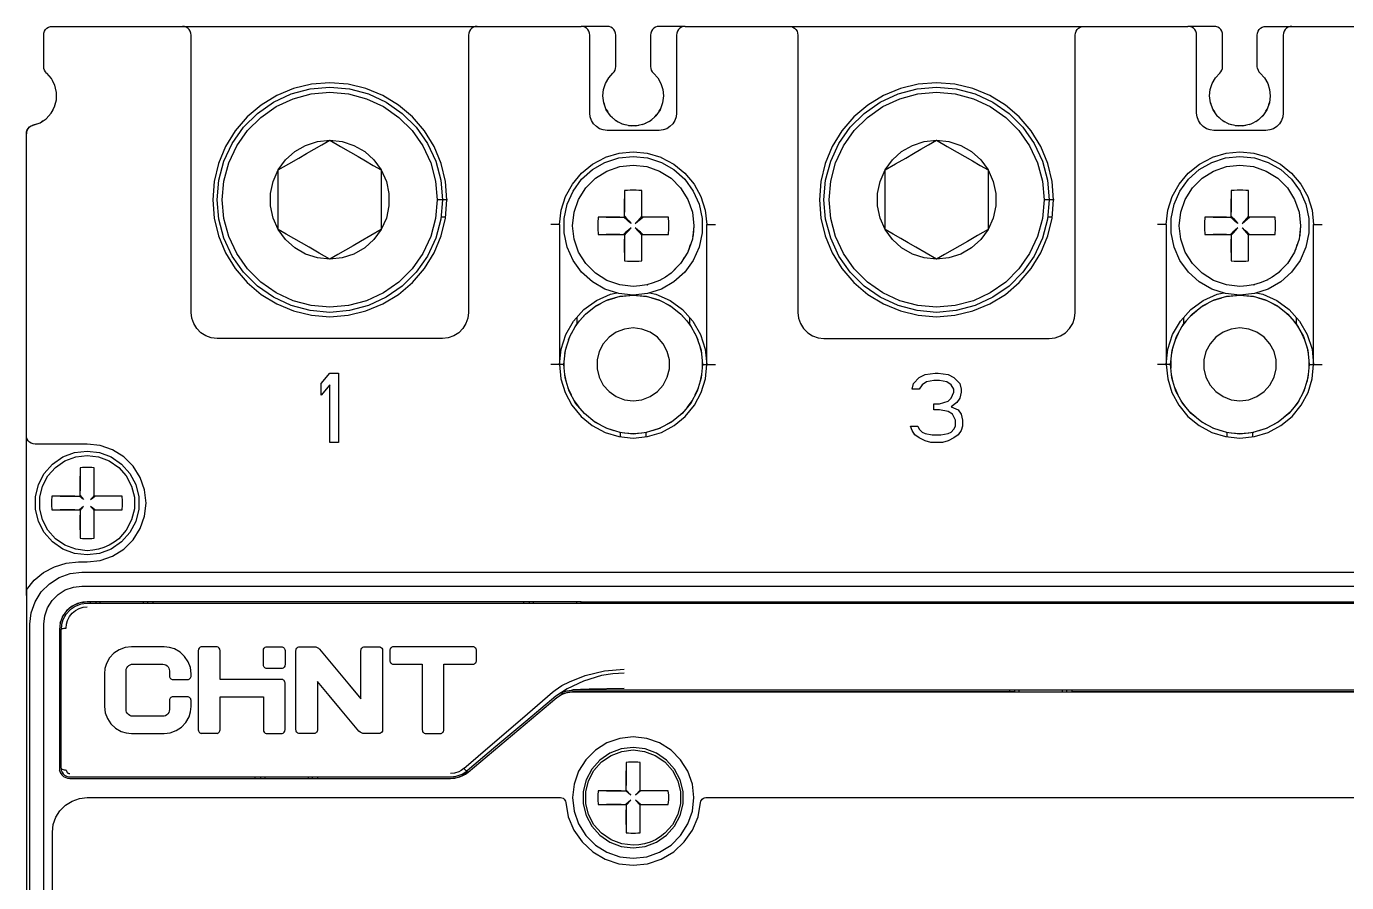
# Model space of a CAD drawing. Header units: millimetres. Extents: x 0 to 140, y 0 to 165.
# Drawn here: x 0 to 76.2, y 115.6 to 165 of the extents above; entities that cross this region are included whole.
import ezdxf

# ---------------------------------------------------------------- set-up
doc = ezdxf.new("R2010")
doc.units = ezdxf.units.MM

# ---------------------------------------------------------------- blocks, each defined once
blk = doc.blocks.new('CHINT_c12300cec1bf50f1a5ea04797eda94dc_FACE_0')
at = {"color": 141, "linetype": 'Continuous', "true_color": 0x40d9ff}
for p, q in [((1.447, 161.985), (1.172, 162.298)), ((33.833, 162.304), (33.833, 162.304)), ((33.904, 162.382), (33.904, 162.382)), ((33.956, 162.473), (33.956, 162.473)), ((33.989, 162.573), (33.989, 162.573)), ((36.011, 162.573), (36.011, 162.573)), ((36.044, 162.473), (36.044, 162.473)), ((36.096, 162.382), (36.096, 162.382)), ((36.167, 162.304), (36.167, 162.304)), ((68.833, 162.304), (68.833, 162.304)), ((68.904, 162.382), (68.904, 162.382)), ((71.011, 162.573), (71.011, 162.573)), ((71.044, 162.473), (71.044, 162.473)), ((71.096, 162.382), (71.096, 162.382)), ((71.167, 162.304), (71.167, 162.304)), ((1.641, 161.607), (1.512, 161.858)), ((1.739, 161.194), (1.681, 161.442)), ((33.402, 161.714), (33.402, 161.714)), ((33.587, 162.032), (33.587, 162.032)), ((36.413, 162.032), (36.413, 162.032)), ((68.402, 161.714), (68.402, 161.714)), ((68.587, 162.032), (68.587, 162.032)), ((71.413, 162.032), (71.413, 162.032)), ((1.734, 160.769), (1.737, 161.012)), ((33.289, 161.365), (33.289, 161.365)), ((68.289, 161.365), (68.289, 161.365)), ((1.425, 159.985), (1.536, 160.188)), ((1.628, 160.358), (1.687, 160.586)), ((33.3, 160.591), (33.346, 160.462)), ((33.443, 160.205), (33.533, 160.068)), ((36.491, 160.102), (36.567, 160.233)), ((36.662, 160.484), (36.702, 160.606)), ((68.3, 160.591), (68.346, 160.462)), ((68.443, 160.205), (68.533, 160.068)), ((71.491, 160.102), (71.567, 160.233)), ((71.662, 160.484), (71.702, 160.606)), ((0.785, 159.436), (0.974, 159.561)), ((1.138, 159.671), (1.293, 159.84)), ((33.673, 159.864), (33.8, 159.743)), ((33.976, 159.586), (34.132, 159.493)), ((34.336, 159.387), (34.512, 159.331)), ((34.732, 159.277), (34.919, 159.263)), ((35.142, 159.263), (35.329, 159.292)), ((35.545, 159.345), (35.721, 159.416)), ((35.917, 159.519), (36.072, 159.629)), ((36.245, 159.782), (36.351, 159.899)), ((68.673, 159.864), (68.8, 159.743)), ((68.976, 159.586), (69.132, 159.493)), ((69.336, 159.387), (69.512, 159.331)), ((69.732, 159.277), (69.919, 159.263)), ((70.142, 159.263), (70.329, 159.292)), ((70.545, 159.345), (70.721, 159.416)), ((70.917, 159.519), (71.072, 159.629)), ((71.245, 159.782), (71.351, 159.899)), ((32.662, 157.05), (32.662, 157.05)), ((37.338, 157.05), (37.338, 157.05)), ((67.662, 157.05), (67.662, 157.05)), ((72.338, 157.05), (72.338, 157.05)), ((32.021, 156.532), (32.021, 156.532)), ((37.979, 156.532), (37.979, 156.532)), ((67.021, 156.532), (67.021, 156.532)), ((72.979, 156.532), (72.979, 156.532)), ((31.492, 155.9), (31.492, 155.9)), ((38.508, 155.9), (38.508, 155.9)), ((66.492, 155.9), (66.492, 155.9)), ((73.508, 155.9), (73.508, 155.9)), ((24.288, 155), (23.7, 155)), ((31.095, 155.178), (31.095, 155.178)), ((34.5, 155.053), (34.5, 154.272)), ((38.905, 155.178), (38.905, 155.178)), ((59.288, 155), (58.7, 155)), ((66.095, 155.178), (66.095, 155.178)), ((69.5, 155.053), (69.5, 154.272)), ((73.905, 155.178), (73.905, 155.178)), ((24.171, 154), (23.913, 154)), ((34.228, 154), (33.447, 154)), ((39.156, 154.393), (39.156, 154.393)), ((59.171, 154), (58.913, 154)), ((69.228, 154), (68.447, 154)), ((74.156, 154.393), (74.156, 154.393)), ((30.75, 153.574), (30.75, 145.5)), ((30.75, 153.574), (30.75, 153.574)), ((38.5, 153.5), (38.457, 152.95)), ((65.75, 153.574), (65.75, 145.5)), ((65.75, 153.574), (65.75, 153.574)), ((73.5, 153.5), (73.457, 152.95)), ((33.447, 153), (34.228, 153)), ((34.5, 152.728), (34.5, 151.947)), ((38.457, 152.95), (38.426, 152.841)), ((38.457, 152.95), (38.438, 152.95)), ((68.447, 153), (69.228, 153)), ((69.5, 152.728), (69.5, 151.947)), ((73.457, 152.95), (73.426, 152.841)), ((73.457, 152.95), (73.438, 152.95)), ((33.444, 149.177), (33.953, 149.343)), ((36.047, 149.343), (36.556, 149.177)), ((68.444, 149.177), (68.953, 149.343)), ((71.047, 149.343), (71.556, 149.177)), ((32.135, 148.274), (32.483, 148.586)), ((32.745, 148.791), (33.165, 149.034)), ((36.835, 149.034), (37.255, 148.791)), ((37.517, 148.586), (37.865, 148.274)), ((67.135, 148.274), (67.483, 148.586)), ((67.745, 148.791), (68.165, 149.034)), ((71.835, 149.034), (72.255, 148.791)), ((72.517, 148.586), (72.865, 148.274)), ((31.651, 147.659), (31.912, 148.017)), ((31.75, 148.207), (31.75, 147.832)), ((38.088, 148.017), (38.349, 147.659)), ((38.25, 148.207), (38.25, 147.832)), ((66.651, 147.659), (66.912, 148.017)), ((66.75, 148.207), (66.75, 147.832)), ((73.088, 148.017), (73.349, 147.659)), ((73.25, 148.207), (73.25, 147.832)), ((31.277, 146.919), (31.448, 147.303)), ((38.552, 147.303), (38.723, 146.919)), ((66.277, 146.919), (66.448, 147.303)), ((73.552, 147.303), (73.723, 146.919)), ((31.064, 146.117), (31.152, 146.529)), ((38.848, 146.529), (38.936, 146.117)), ((66.064, 146.117), (66.152, 146.529)), ((73.848, 146.529), (73.936, 146.117)), ((31, 145.5), (30.25, 145.5)), ((31.022, 145.279), (31.022, 145.71)), ((38.978, 145.71), (38.978, 145.279)), ((39, 145.5), (39.75, 145.5)), ((66, 145.5), (65.25, 145.5)), ((66.022, 145.279), (66.022, 145.71)), ((73.978, 145.71), (73.978, 145.279)), ((74, 145.5), (74.75, 145.5)), ((31.151, 144.477), (31.058, 144.91)), ((38.942, 144.91), (38.849, 144.477)), ((66.151, 144.477), (66.058, 144.91)), ((73.942, 144.91), (73.849, 144.477)), ((31.44, 143.716), (31.258, 144.123)), ((38.742, 144.123), (38.56, 143.716)), ((66.44, 143.716), (66.258, 144.123)), ((73.742, 144.123), (73.56, 143.716)), ((31.878, 143.029), (31.613, 143.393)), ((38.387, 143.393), (38.122, 143.029)), ((66.878, 143.029), (66.613, 143.393)), ((73.387, 143.393), (73.122, 143.029)), ((32.449, 142.444), (32.109, 142.75)), ((37.891, 142.75), (37.551, 142.444)), ((67.449, 142.444), (67.109, 142.75)), ((72.891, 142.75), (72.551, 142.444)), ((33.132, 141.985), (32.724, 142.221)), ((33.908, 141.672), (33.434, 141.826)), ((36.567, 141.826), (36.092, 141.672)), ((37.276, 142.221), (36.868, 141.985)), ((68.132, 141.985), (67.724, 142.221)), ((68.908, 141.672), (68.434, 141.826)), ((71.567, 141.826), (71.092, 141.672)), ((72.276, 142.221), (71.868, 141.985)), ((34.25, 141.571), (34.25, 141.324)), ((35.75, 141.324), (35.75, 141.571)), ((69.25, 141.571), (69.25, 141.324)), ((70.75, 141.324), (70.75, 141.571)), ((3.1, 139.055), (3.1, 138.206)), ((2.794, 137.9), (1.945, 137.9)), ((1.945, 137.1), (2.794, 137.1)), ((3.1, 136.794), (3.1, 135.945)), ((3.212, 131.768), (3.457, 131.795)), ((3.7, 131.7), (3.7, 131.799)), ((4, 131.799), (4, 131.7)), ((4.25, 131.7), (4.25, 131.799)), ((6.75, 131.7), (6.75, 131.799)), ((7, 131.7), (7, 131.799)), ((7.3, 131.799), (7.3, 131.7)), ((28.7, 131.7), (28.7, 131.799)), ((29.25, 131.7), (29.25, 131.799)), ((31.75, 131.7), (31.75, 131.799)), ((32, 131.7), (32, 131.799)), ((32, 131.799), (136.5, 131.799)), ((32.3, 131.799), (32.3, 131.7)), ((2.077, 130.923), (2.155, 131.048)), ((2.286, 131.234), (2.397, 131.345)), ((2.561, 131.488), (2.698, 131.574)), ((2.888, 131.67), (3.071, 131.734)), ((1.946, 130.572), (1.987, 130.689)), ((57.25, 126.7), (57.25, 126.6)), ((59.75, 126.7), (59.75, 126.6)), ((60.3, 126.7), (60.3, 126.6)), ((11.006, 124.2), (10.078, 124.2)), ((1.931, 122.021), (1.916, 122.064)), ((1.991, 121.889), (1.962, 121.936)), ((25.483, 121.974), (25.174, 121.771)), ((34.599, 122.046), (34.6, 121.202)), ((2.061, 121.796), (2.036, 121.821)), ((13.2, 121.601), (13.2, 121.7)), ((13.5, 121.7), (13.5, 121.601)), ((13.75, 121.7), (13.75, 121.601)), ((16.25, 121.7), (16.25, 121.601)), ((16.5, 121.601), (16.5, 121.7)), ((16.8, 121.7), (16.8, 121.601)), ((24.753, 121.635), (24.491, 121.604)), ((25.172, 121.77), (24.889, 121.667)), ((34.298, 120.9), (33.454, 120.899)), ((33.454, 120.099), (34.298, 120.1)), ((34.6, 119.798), (34.601, 118.954))]:
    blk.add_line(p, q, dxfattribs=at)
for points in [[(0, 158.806), (0.013, 158.918), (0.05, 159.023), (0.109, 159.118), (0.188, 159.197), (0.283, 159.257), (0.389, 159.294), (0.788, 159.438), (1.141, 159.673), (1.427, 159.987), (1.629, 160.36), (1.735, 160.771), (1.739, 161.195), (1.641, 161.608), (1.446, 161.985), (1.167, 162.304), (1.096, 162.382), (1.044, 162.473), (1.011, 162.573), (1, 162.677), (1, 164.5), (1.013, 164.611), (1.05, 164.717), (1.109, 164.812), (1.188, 164.891), (1.283, 164.95), (1.389, 164.987), (1.5, 165), (9, 165)], [(9, 165), (26, 165), (32, 165)], [(26, 165), (25.889, 164.987), (25.783, 164.95), (25.688, 164.891), (25.609, 164.812), (25.55, 164.717), (25.513, 164.611), (25.5, 164.5), (25.5, 148.5), (25.462, 148.166), (25.351, 147.849), (25.173, 147.565), (24.935, 147.327), (24.651, 147.149), (24.334, 147.038), (24, 147), (11, 147), (10.666, 147.038), (10.349, 147.149), (10.065, 147.327), (9.827, 147.565), (9.649, 147.849), (9.538, 148.166), (9.5, 148.5), (9.5, 164.5), (9.487, 164.611), (9.45, 164.717), (9.391, 164.812), (9.312, 164.891), (9.217, 164.95), (9.111, 164.987), (9, 165)], [(38, 165), (37.889, 164.987), (37.783, 164.95), (37.688, 164.891), (37.609, 164.812), (37.55, 164.717), (37.513, 164.611), (37.5, 164.5), (37.5, 160), (37.475, 159.777), (37.401, 159.566), (37.282, 159.377), (37.123, 159.218), (36.934, 159.099), (36.723, 159.025), (36.5, 159), (33.5, 159), (33.277, 159.025), (33.066, 159.099), (32.877, 159.218), (32.718, 159.377), (32.599, 159.566), (32.525, 159.777), (32.5, 160), (32.5, 164.5), (32.487, 164.611), (32.45, 164.717), (32.391, 164.812), (32.312, 164.891), (32.217, 164.95), (32.111, 164.987), (32, 165)], [(36.711, 161.365), (36.75, 161), (36.699, 160.581), (36.55, 160.187), (36.31, 159.84), (35.994, 159.56), (35.621, 159.364), (35.211, 159.263), (34.789, 159.263), (34.379, 159.364), (34.006, 159.56), (33.69, 159.84), (33.45, 160.187), (33.301, 160.581), (33.25, 161), (33.289, 161.365), (33.402, 161.714), (33.587, 162.032), (33.833, 162.304), (33.904, 162.382), (33.956, 162.473), (33.989, 162.573), (34, 162.677), (34, 164.5), (33.987, 164.611), (33.95, 164.717), (33.891, 164.812), (33.812, 164.891), (33.717, 164.95), (33.611, 164.987), (33.5, 165), (32, 165)], [(38, 165), (36.5, 165), (36.389, 164.987), (36.283, 164.95), (36.188, 164.891), (36.109, 164.812), (36.05, 164.717), (36.013, 164.611), (36, 164.5), (36, 162.677), (36.011, 162.573)], [(38, 165), (44, 165), (61, 165), (67, 165)], [(44, 165), (44.111, 164.987), (44.217, 164.95), (44.312, 164.891), (44.391, 164.812), (44.45, 164.717), (44.487, 164.611), (44.5, 164.5), (44.5, 148.5), (44.538, 148.166), (44.649, 147.849), (44.827, 147.565), (45.065, 147.327), (45.349, 147.149), (45.666, 147.038), (46, 147), (59, 147), (59.334, 147.038), (59.651, 147.149), (59.935, 147.327), (60.173, 147.565), (60.351, 147.849), (60.462, 148.166), (60.5, 148.5), (60.5, 164.5), (60.513, 164.611), (60.55, 164.717), (60.609, 164.812), (60.688, 164.891), (60.783, 164.95), (60.889, 164.987), (61, 165)], [(73, 165), (72.889, 164.987), (72.783, 164.95), (72.688, 164.891), (72.609, 164.812), (72.55, 164.717), (72.513, 164.611), (72.5, 164.5), (72.5, 160), (72.475, 159.777), (72.401, 159.566), (72.282, 159.377), (72.123, 159.218), (71.934, 159.099), (71.723, 159.025), (71.5, 159), (68.5, 159), (68.277, 159.025), (68.066, 159.099), (67.877, 159.218), (67.718, 159.377), (67.599, 159.566), (67.525, 159.777), (67.5, 160), (67.5, 164.5), (67.487, 164.611), (67.45, 164.717), (67.391, 164.812), (67.312, 164.891), (67.217, 164.95), (67.111, 164.987), (67, 165)], [(68.989, 162.573), (69, 162.677), (69, 164.5), (68.987, 164.611), (68.95, 164.717), (68.891, 164.812), (68.812, 164.891), (68.717, 164.95), (68.611, 164.987), (68.5, 165), (67, 165)], [(71.011, 162.573), (71, 162.677), (71, 164.5), (71.013, 164.611), (71.05, 164.717), (71.109, 164.812), (71.188, 164.891), (71.283, 164.95), (71.389, 164.987), (71.5, 165), (73, 165)], [(73, 165), (79, 165), (96, 165), (102, 165)], [(36.011, 162.573), (36.044, 162.473), (36.096, 162.382), (36.167, 162.304), (36.413, 162.032), (36.598, 161.714)], [(68.289, 161.365), (68.402, 161.714), (68.587, 162.032), (68.833, 162.304), (68.904, 162.382), (68.956, 162.473)], [(68.956, 162.473), (68.956, 162.473), (68.989, 162.573), (68.989, 162.573)], [(71.011, 162.573), (71.044, 162.473), (71.096, 162.382), (71.167, 162.304), (71.413, 162.032), (71.598, 161.714)], [(16.444, 148.333), (17.5, 148.25), (18.556, 148.333), (19.586, 148.58), (20.564, 148.986), (21.468, 149.539), (22.273, 150.227), (22.961, 151.032), (23.514, 151.936), (23.92, 152.914), (24.167, 153.944), (24.25, 155), (24.167, 156.056), (23.92, 157.086), (23.514, 158.064), (22.961, 158.968), (22.273, 159.773), (21.468, 160.461), (20.564, 161.014), (19.586, 161.42), (18.556, 161.667), (17.5, 161.75), (16.444, 161.667), (15.414, 161.42), (14.436, 161.014), (13.532, 160.461), (12.727, 159.773), (12.039, 158.968), (11.486, 158.064), (11.08, 157.086), (10.833, 156.056), (10.75, 155), (10.833, 153.944), (11.08, 152.914), (11.486, 151.936), (12.039, 151.032), (12.727, 150.227), (13.532, 149.539), (14.436, 148.986), (15.414, 148.58), (16.444, 148.333)], [(18.629, 148.599), (17.5, 148.5), (16.371, 148.599), (15.277, 148.892), (14.25, 149.371), (13.322, 150.021), (12.521, 150.822), (11.871, 151.75), (11.392, 152.777), (11.099, 153.871), (11, 155), (11.099, 156.129), (11.392, 157.223), (11.871, 158.25), (12.521, 159.178), (13.322, 159.979), (14.25, 160.629), (15.277, 161.108), (16.371, 161.401), (17.5, 161.5), (18.629, 161.401), (19.723, 161.108), (20.75, 160.629), (21.678, 159.979), (22.479, 159.178), (23.129, 158.25), (23.608, 157.223), (23.901, 156.129), (24, 155), (23.901, 153.871), (23.608, 152.777), (23.129, 151.75), (22.479, 150.822), (21.678, 150.021), (20.75, 149.371), (19.723, 148.892), (18.629, 148.599)], [(36.598, 161.714), (36.598, 161.714), (36.711, 161.365), (36.711, 161.365)], [(51.444, 148.333), (52.5, 148.25), (53.556, 148.333), (54.586, 148.58), (55.564, 148.986), (56.468, 149.539), (57.273, 150.227), (57.961, 151.032), (58.514, 151.936), (58.92, 152.914), (59.167, 153.944), (59.25, 155), (59.167, 156.056), (58.92, 157.086), (58.514, 158.064), (57.961, 158.968), (57.273, 159.773), (56.468, 160.461), (55.564, 161.014), (54.586, 161.42), (53.556, 161.667), (52.5, 161.75), (51.444, 161.667), (50.414, 161.42), (49.436, 161.014), (48.532, 160.461), (47.727, 159.773), (47.039, 158.968), (46.486, 158.064), (46.08, 157.086), (45.833, 156.056), (45.75, 155), (45.833, 153.944), (46.08, 152.914), (46.486, 151.936), (47.039, 151.032), (47.727, 150.227), (48.532, 149.539), (49.436, 148.986), (50.414, 148.58), (51.444, 148.333)], [(53.629, 148.599), (52.5, 148.5), (51.371, 148.599), (50.277, 148.892), (49.25, 149.371), (48.322, 150.021), (47.521, 150.822), (46.871, 151.75), (46.392, 152.777), (46.099, 153.871), (46, 155), (46.099, 156.129), (46.392, 157.223), (46.871, 158.25), (47.521, 159.178), (48.322, 159.979), (49.25, 160.629), (50.277, 161.108), (51.371, 161.401), (52.5, 161.5), (53.629, 161.401), (54.723, 161.108), (55.75, 160.629), (56.678, 159.979), (57.479, 159.178), (58.129, 158.25), (58.608, 157.223), (58.901, 156.129), (59, 155), (58.901, 153.871), (58.608, 152.777), (58.129, 151.75), (57.479, 150.822), (56.678, 150.021), (55.75, 149.371), (54.723, 148.892), (53.629, 148.599)], [(71.598, 161.714), (71.598, 161.714), (71.711, 161.365), (71.711, 161.365)], [(23.7, 155), (23.606, 153.923), (23.326, 152.879), (22.869, 151.9), (22.249, 151.015), (21.485, 150.251), (20.6, 149.631), (19.621, 149.174), (18.577, 148.894), (17.5, 148.8), (16.423, 148.894), (15.379, 149.174), (14.4, 149.631), (13.515, 150.251), (12.751, 151.015), (12.131, 151.9), (11.674, 152.879), (11.394, 153.923), (11.3, 155), (11.394, 156.077), (11.674, 157.121), (12.131, 158.1), (12.751, 158.985), (13.515, 159.749), (14.4, 160.369), (15.379, 160.826), (16.423, 161.106), (17.5, 161.2), (18.577, 161.106), (19.621, 160.826), (20.6, 160.369), (21.485, 159.749), (22.249, 158.985), (22.869, 158.1), (23.326, 157.121), (23.606, 156.077), (23.7, 155)], [(58.7, 155), (58.606, 153.923), (58.326, 152.879), (57.869, 151.9), (57.249, 151.015), (56.485, 150.251), (55.6, 149.631), (54.621, 149.174), (53.577, 148.894), (52.5, 148.8), (51.423, 148.894), (50.379, 149.174), (49.4, 149.631), (48.515, 150.251), (47.751, 151.015), (47.131, 151.9), (46.674, 152.879), (46.394, 153.923), (46.3, 155), (46.394, 156.077), (46.674, 157.121), (47.131, 158.1), (47.751, 158.985), (48.515, 159.749), (49.4, 160.369), (50.379, 160.826), (51.423, 161.106), (52.5, 161.2), (53.577, 161.106), (54.621, 160.826), (55.6, 160.369), (56.485, 159.749), (57.249, 158.985), (57.869, 158.1), (58.326, 157.121), (58.606, 156.077), (58.7, 155)], [(71.711, 161.365), (71.75, 161), (71.699, 160.581), (71.55, 160.187), (71.31, 159.84), (70.994, 159.56), (70.621, 159.364), (70.211, 159.263), (69.789, 159.263), (69.379, 159.364), (69.006, 159.56), (68.69, 159.84), (68.45, 160.187), (68.301, 160.581), (68.25, 161), (68.289, 161.365)], [(0.186, 159.195), (0.184, 159.194), (0.141, 159.15)], [(0.28, 159.255), (0.277, 159.254), (0.228, 159.222)], [(0.588, 159.365), (0.381, 159.292), (0.328, 159.272)], [(0.012, 158.917), (0.012, 158.916), (0, 158.806)], [(0, 132.172), (0, 132.49), (0, 141.4), (0, 158.806)], [(0.049, 159.022), (0.048, 159.021), (0.025, 158.952)], [(0.108, 159.116), (0.107, 159.115), (0.073, 159.06)], [(14.53, 156.715), (15.139, 157.067), (15.723, 157.404), (16.161, 157.657), (16.598, 157.909), (17.04, 158.164), (17.5, 158.43)], [(14.53, 156.715), (14.951, 157.295), (15.484, 157.775), (16.105, 158.133), (16.787, 158.355), (17.5, 158.43)], [(17.5, 158.43), (18.109, 158.078), (18.694, 157.741), (19.131, 157.488), (19.568, 157.236), (20.01, 156.981), (20.47, 156.715)], [(17.5, 158.43), (18.213, 158.355), (18.895, 158.133), (19.516, 157.775), (20.049, 157.295), (20.47, 156.715)], [(49.53, 156.715), (50.139, 157.067), (50.723, 157.404), (51.161, 157.657), (51.598, 157.909), (52.04, 158.164), (52.5, 158.43)], [(49.53, 156.715), (49.951, 157.295), (50.484, 157.775), (51.105, 158.133), (51.787, 158.355), (52.5, 158.43)], [(52.5, 158.43), (53.109, 158.078), (53.694, 157.741), (54.131, 157.488), (54.568, 157.236), (55.01, 156.981), (55.47, 156.715)], [(52.5, 158.43), (53.213, 158.355), (53.895, 158.133), (54.516, 157.775), (55.049, 157.295), (55.47, 156.715)], [(34.18, 157.671), (34.18, 157.671), (33.391, 157.434), (33.391, 157.434)], [(35.82, 157.671), (35, 157.751), (34.18, 157.671)], [(36.609, 157.434), (36.609, 157.434), (35.82, 157.671), (35.82, 157.671)], [(69.18, 157.671), (69.18, 157.671), (68.391, 157.434), (68.391, 157.434)], [(70.82, 157.671), (70, 157.751), (69.18, 157.671)], [(71.609, 157.434), (71.609, 157.434), (70.82, 157.671), (70.82, 157.671)], [(30.844, 154.393), (31.095, 155.178), (31.492, 155.9), (32.021, 156.532), (32.662, 157.05), (33.391, 157.434)], [(35, 149.5), (34.168, 149.587), (33.373, 149.846), (32.649, 150.264), (32.027, 150.823), (31.536, 151.5), (31.196, 152.264), (31.022, 153.082), (31.022, 153.918), (31.196, 154.736), (31.536, 155.5), (32.027, 156.177), (32.649, 156.736), (33.373, 157.154), (34.168, 157.413), (35, 157.5), (35.832, 157.413), (36.627, 157.154), (37.351, 156.736), (37.973, 156.177), (38.464, 155.5), (38.804, 154.736), (38.978, 153.918), (38.978, 153.082), (38.804, 152.264), (38.464, 151.5), (37.973, 150.823), (37.351, 150.264), (36.627, 149.846), (35.832, 149.587), (35, 149.5)], [(38.5, 153.5), (38.412, 152.721), (38.153, 151.981), (37.736, 151.318), (37.182, 150.764), (36.862, 150.536), (36.519, 150.347), (36.156, 150.196), (35.779, 150.088), (35.392, 150.022), (35.196, 150.006), (35, 150), (34.221, 150.088), (33.481, 150.347), (32.818, 150.764), (32.264, 151.318), (31.847, 151.981), (31.588, 152.721), (31.5, 153.5), (31.588, 154.279), (31.847, 155.019), (32.264, 155.682), (32.818, 156.236), (33.481, 156.653), (34.221, 156.912), (35, 157), (35.779, 156.912), (36.519, 156.653), (37.182, 156.236), (37.736, 155.682), (38.153, 155.019), (38.412, 154.279), (38.5, 153.5)], [(36.609, 157.434), (37.338, 157.05), (37.979, 156.532), (38.508, 155.9), (38.905, 155.178), (39.156, 154.393), (39.25, 153.574)], [(65.844, 154.393), (66.095, 155.178), (66.492, 155.9), (67.021, 156.532), (67.662, 157.05), (68.391, 157.434)], [(70, 149.5), (69.168, 149.587), (68.373, 149.846), (67.649, 150.264), (67.027, 150.823), (66.536, 151.5), (66.196, 152.264), (66.022, 153.082), (66.022, 153.918), (66.196, 154.736), (66.536, 155.5), (67.027, 156.177), (67.649, 156.736), (68.373, 157.154), (69.168, 157.413), (70, 157.5), (70.832, 157.413), (71.627, 157.154), (72.351, 156.736), (72.973, 156.177), (73.464, 155.5), (73.804, 154.736), (73.978, 153.918), (73.978, 153.082), (73.804, 152.264), (73.464, 151.5), (72.973, 150.823), (72.351, 150.264), (71.627, 149.846), (70.832, 149.587), (70, 149.5)], [(73.5, 153.5), (73.412, 152.721), (73.153, 151.981), (72.736, 151.318), (72.182, 150.764), (71.862, 150.536), (71.519, 150.347), (71.156, 150.196), (70.779, 150.088), (70.392, 150.022), (70.196, 150.006), (70, 150), (69.221, 150.088), (68.481, 150.347), (67.818, 150.764), (67.264, 151.318), (66.847, 151.981), (66.588, 152.721), (66.5, 153.5), (66.588, 154.279), (66.847, 155.019), (67.264, 155.682), (67.818, 156.236), (68.481, 156.653), (69.221, 156.912), (70, 157), (70.779, 156.912), (71.519, 156.653), (72.182, 156.236), (72.736, 155.682), (73.153, 155.019), (73.412, 154.279), (73.5, 153.5)], [(71.609, 157.434), (72.338, 157.05), (72.979, 156.532), (73.508, 155.9), (73.905, 155.178), (74.156, 154.393), (74.25, 153.574)], [(14.53, 153.285), (14.238, 153.94), (14.089, 154.641), (14.089, 155.359), (14.238, 156.06), (14.53, 156.715)], [(14.53, 153.285), (14.53, 153.988), (14.53, 154.664), (14.53, 155.168), (14.53, 155.673), (14.53, 156.183), (14.53, 156.715)], [(20.47, 156.715), (20.47, 156.012), (20.47, 155.336), (20.47, 154.832), (20.47, 154.327), (20.47, 153.817), (20.47, 153.285)], [(20.47, 156.715), (20.762, 156.06), (20.911, 155.359), (20.911, 154.641), (20.762, 153.94), (20.47, 153.285)], [(49.53, 153.285), (49.238, 153.94), (49.089, 154.641), (49.089, 155.359), (49.238, 156.06), (49.53, 156.715)], [(49.53, 153.285), (49.53, 153.988), (49.53, 154.664), (49.53, 155.168), (49.53, 155.673), (49.53, 156.183), (49.53, 156.715)], [(55.47, 156.715), (55.47, 156.012), (55.47, 155.336), (55.47, 154.832), (55.47, 154.327), (55.47, 153.817), (55.47, 153.285)], [(55.47, 156.715), (55.762, 156.06), (55.911, 155.359), (55.911, 154.641), (55.762, 153.94), (55.47, 153.285)], [(34.5, 151.947), (34.5, 151.472), (34.666, 151.46), (34.833, 151.453), (35, 151.45), (35.167, 151.453), (35.334, 151.46), (35.5, 151.472), (35.5, 151.947), (35.5, 152.46), (35.5, 153), (36.04, 153), (36.553, 153), (37.028, 153), (37.047, 153.333), (37.047, 153.667), (37.028, 154), (36.553, 154), (36.04, 154), (35.5, 154), (35.5, 154.54), (35.5, 155.053), (35.5, 155.528), (35.334, 155.54), (35.167, 155.547), (35, 155.55), (34.833, 155.547), (34.666, 155.54), (34.5, 155.528), (34.5, 155.053)], [(69.5, 151.947), (69.5, 151.472), (69.666, 151.46), (69.833, 151.453), (70, 151.45), (70.167, 151.453), (70.334, 151.46), (70.5, 151.472), (70.5, 151.947), (70.5, 152.46), (70.5, 153), (71.04, 153), (71.553, 153), (72.028, 153), (72.047, 153.333), (72.047, 153.667), (72.028, 154), (71.553, 154), (71.04, 154), (70.5, 154), (70.5, 154.54), (70.5, 155.053), (70.5, 155.528), (70.334, 155.54), (70.167, 155.547), (70, 155.55), (69.833, 155.547), (69.666, 155.54), (69.5, 155.528), (69.5, 155.053)], [(34.5, 154.272), (34.5, 154.54), (34.5, 155.053)], [(69.5, 154.272), (69.5, 154.54), (69.5, 155.053)], [(30.75, 153.574), (30.844, 154.393), (30.844, 154.393)], [(33.447, 154), (32.972, 154), (32.953, 153.667), (32.953, 153.333), (32.972, 153), (33.447, 153)], [(33.447, 154), (33.96, 154), (34.228, 154)], [(34.228, 154), (34.5, 154), (34.5, 154.272)], [(34.5, 154.055), (34.618, 153.92), (34.747, 153.772), (34.882, 153.618), (34.732, 153.749), (34.586, 153.877), (34.445, 154)], [(35.5, 154.055), (35.377, 153.914), (35.249, 153.768), (35.118, 153.618), (35.272, 153.753), (35.42, 153.882), (35.555, 154)], [(65.75, 153.574), (65.844, 154.393), (65.844, 154.393)], [(68.447, 154), (67.972, 154), (67.953, 153.667), (67.953, 153.333), (67.972, 153), (68.447, 153)], [(68.447, 154), (68.96, 154), (69.228, 154)], [(69.228, 154), (69.5, 154), (69.5, 154.272)], [(69.5, 154.055), (69.618, 153.92), (69.747, 153.772), (69.882, 153.618), (69.732, 153.749), (69.586, 153.877), (69.445, 154)], [(70.5, 154.055), (70.377, 153.914), (70.249, 153.768), (70.118, 153.618), (70.272, 153.753), (70.42, 153.882), (70.555, 154)], [(17.5, 151.57), (16.891, 151.922), (16.306, 152.259), (15.869, 152.512), (15.432, 152.764), (14.99, 153.019), (14.53, 153.285)], [(17.5, 151.57), (16.787, 151.645), (16.105, 151.867), (15.484, 152.225), (14.951, 152.705), (14.53, 153.285)], [(20.47, 153.285), (19.861, 152.933), (19.277, 152.596), (18.839, 152.343), (18.402, 152.091), (17.96, 151.836), (17.5, 151.57)], [(20.47, 153.285), (20.049, 152.705), (19.516, 152.225), (18.895, 151.867), (18.213, 151.645), (17.5, 151.57)], [(30.75, 153.574), (30.74, 153.575), (30.712, 153.575), (30.654, 153.575), (30.575, 153.576), (30.477, 153.577), (30.367, 153.578), (30.25, 153.579)], [(34.5, 152.945), (34.623, 153.086), (34.751, 153.232), (34.882, 153.382), (34.728, 153.247), (34.58, 153.118), (34.445, 153)], [(35.555, 153), (35.414, 153.123), (35.268, 153.251), (35.118, 153.382), (35.253, 153.228), (35.382, 153.08), (35.5, 152.945)], [(39.25, 153.574), (39.26, 153.575), (39.288, 153.575), (39.346, 153.575), (39.425, 153.576), (39.523, 153.577), (39.633, 153.578), (39.75, 153.579)], [(39.25, 145.5), (39.25, 153.574), (39.25, 153.574)], [(52.5, 151.57), (51.891, 151.922), (51.306, 152.259), (50.869, 152.512), (50.432, 152.764), (49.99, 153.019), (49.53, 153.285)], [(52.5, 151.57), (51.787, 151.645), (51.105, 151.867), (50.484, 152.225), (49.951, 152.705), (49.53, 153.285)], [(55.47, 153.285), (54.861, 152.933), (54.277, 152.596), (53.839, 152.343), (53.402, 152.091), (52.96, 151.836), (52.5, 151.57)], [(55.47, 153.285), (55.049, 152.705), (54.516, 152.225), (53.895, 151.867), (53.213, 151.645), (52.5, 151.57)], [(65.75, 153.574), (65.74, 153.575), (65.712, 153.575), (65.654, 153.575), (65.575, 153.576), (65.477, 153.577), (65.367, 153.578), (65.25, 153.579)], [(69.5, 152.945), (69.623, 153.086), (69.751, 153.232), (69.882, 153.382), (69.728, 153.247), (69.58, 153.118), (69.445, 153)], [(70.555, 153), (70.414, 153.123), (70.268, 153.251), (70.118, 153.382), (70.253, 153.228), (70.382, 153.08), (70.5, 152.945)], [(74.25, 153.574), (74.26, 153.575), (74.288, 153.575), (74.346, 153.575), (74.425, 153.576), (74.523, 153.577), (74.633, 153.578), (74.75, 153.579)], [(74.25, 145.5), (74.25, 153.574), (74.25, 153.574)], [(34.228, 153), (33.96, 153), (33.447, 153)], [(34.228, 153), (34.5, 153), (34.5, 152.728)], [(34.5, 151.947), (34.5, 152.46), (34.5, 152.728)], [(38.187, 152.076), (38.233, 152.159), (38.306, 152.417)], [(69.228, 153), (68.96, 153), (68.447, 153)], [(69.228, 153), (69.5, 153), (69.5, 152.728)], [(69.5, 151.947), (69.5, 152.46), (69.5, 152.728)], [(73.187, 152.076), (73.233, 152.159), (73.306, 152.417)], [(37.779, 151.386), (37.831, 151.441), (37.967, 151.685)], [(72.779, 151.386), (72.831, 151.441), (72.967, 151.685)], [(37.225, 150.806), (37.272, 150.838), (37.467, 151.048)], [(72.225, 150.806), (72.272, 150.838), (72.467, 151.048)], [(35.805, 150.095), (35.817, 150.097), (35.842, 150.106)], [(36.567, 150.373), (36.588, 150.381), (36.623, 150.404)], [(70.805, 150.095), (70.817, 150.097), (70.842, 150.106)], [(71.567, 150.373), (71.588, 150.381), (71.623, 150.404)], [(30.75, 145.5), (30.843, 146.384), (31.117, 147.229), (31.562, 147.998), (32.156, 148.658), (32.875, 149.181), (33.687, 149.542), (34.062, 149.622)], [(31.75, 147.832), (32.248, 148.403), (32.845, 148.87), (33.519, 149.216), (34.246, 149.428), (35, 149.5)], [(34.206, 149.417), (35, 149.5), (35.794, 149.417)], [(35, 149.5), (35.754, 149.428), (36.481, 149.216), (37.155, 148.87), (37.752, 148.403), (38.25, 147.832)], [(35.938, 149.622), (36.313, 149.542), (37.125, 149.181), (37.844, 148.658), (38.438, 147.998), (38.883, 147.229), (39.157, 146.384), (39.25, 145.5)], [(65.75, 145.5), (65.843, 146.384), (66.117, 147.229), (66.562, 147.998), (67.156, 148.658), (67.875, 149.181), (68.687, 149.542), (69.062, 149.622)], [(66.75, 147.832), (67.248, 148.403), (67.845, 148.87), (68.519, 149.216), (69.246, 149.428), (70, 149.5)], [(69.206, 149.417), (70, 149.5), (70.794, 149.417)], [(70, 149.5), (70.754, 149.428), (71.481, 149.216), (72.155, 148.87), (72.752, 148.403), (73.25, 147.832)], [(70.938, 149.622), (71.313, 149.542), (72.125, 149.181), (72.844, 148.658), (73.438, 147.998), (73.883, 147.229), (74.157, 146.384), (74.25, 145.5)], [(31, 145.5), (31.086, 146.324), (31.339, 147.112), (31.75, 147.832)], [(38.25, 147.832), (38.661, 147.112), (38.914, 146.324), (39, 145.5)], [(66, 145.5), (66.086, 146.324), (66.339, 147.112), (66.75, 147.832)], [(73.25, 147.832), (73.661, 147.112), (73.914, 146.324), (74, 145.5)], [(34.497, 143.461), (35, 143.4), (35.503, 143.461), (35.976, 143.641), (36.393, 143.928), (36.728, 144.307), (36.964, 144.755), (37.085, 145.247), (37.085, 145.753), (36.964, 146.245), (36.728, 146.693), (36.393, 147.072), (35.976, 147.359), (35.503, 147.539), (35, 147.6), (34.497, 147.539), (34.024, 147.359), (33.607, 147.072), (33.272, 146.693), (33.036, 146.245), (32.915, 145.753), (32.915, 145.247), (33.036, 144.755), (33.272, 144.307), (33.607, 143.928), (34.024, 143.641), (34.497, 143.461)], [(69.497, 143.461), (70, 143.4), (70.503, 143.461), (70.976, 143.641), (71.393, 143.928), (71.728, 144.307), (71.964, 144.755), (72.085, 145.247), (72.085, 145.753), (71.964, 146.245), (71.728, 146.693), (71.393, 147.072), (70.976, 147.359), (70.503, 147.539), (70, 147.6), (69.497, 147.539), (69.024, 147.359), (68.607, 147.072), (68.272, 146.693), (68.036, 146.245), (67.915, 145.753), (67.915, 145.247), (68.036, 144.755), (68.272, 144.307), (68.607, 143.928), (69.024, 143.641), (69.497, 143.461)], [(30.75, 145.5), (30.832, 144.671), (31.074, 143.874), (31.466, 143.139), (31.995, 142.495), (32.639, 141.966), (33.374, 141.574), (34.171, 141.332), (35, 141.25), (35.829, 141.332), (36.626, 141.574), (37.361, 141.966), (38.005, 142.495), (38.534, 143.139), (38.926, 143.874), (39.168, 144.671), (39.25, 145.5)], [(34.25, 141.571), (33.494, 141.794), (32.796, 142.162), (32.184, 142.659), (31.682, 143.267), (31.308, 143.961), (31.078, 144.715), (31, 145.5)], [(39, 145.5), (38.922, 144.715), (38.692, 143.961), (38.319, 143.267), (37.816, 142.659), (37.204, 142.162), (36.506, 141.794), (35.75, 141.571)], [(65.75, 145.5), (65.832, 144.671), (66.074, 143.874), (66.466, 143.139), (66.995, 142.495), (67.639, 141.966), (68.374, 141.574), (69.171, 141.332), (70, 141.25), (70.829, 141.332), (71.626, 141.574), (72.361, 141.966), (73.005, 142.495), (73.534, 143.139), (73.926, 143.874), (74.168, 144.671), (74.25, 145.5)], [(69.25, 141.571), (68.494, 141.794), (67.796, 142.162), (67.184, 142.659), (66.682, 143.267), (66.308, 143.961), (66.078, 144.715), (66, 145.5)], [(74, 145.5), (73.922, 144.715), (73.692, 143.961), (73.319, 143.267), (72.816, 142.659), (72.204, 142.162), (71.506, 141.794), (70.75, 141.571)], [(17, 143.723), (17, 144.404), (17.5, 145), (18, 145), (18, 141), (17.5, 141), (17.5, 144.319), (17, 143.723)], [(53.75, 142.872), (53.917, 142.617), (54, 142.277), (54, 141.936), (53.917, 141.681), (53.75, 141.426), (53.5, 141.255), (53.167, 141.085), (52.833, 141), (52.167, 141), (51.833, 141.085), (51.5, 141.255), (51.25, 141.426), (51.083, 141.681), (51, 141.936), (51.417, 141.936), (51.5, 141.766), (51.667, 141.596), (51.833, 141.511), (52.25, 141.426), (52.75, 141.426), (53.167, 141.511), (53.333, 141.596), (53.5, 141.766), (53.583, 141.936), (53.583, 142.277), (53.417, 142.617), (53.167, 142.787), (52.667, 142.872), (52.333, 142.872), (52.333, 143.213), (52.667, 143.213), (53.167, 143.383), (53.333, 143.553), (53.5, 143.894), (53.5, 144.064), (53.333, 144.319), (53.083, 144.489), (52.667, 144.574), (52.333, 144.574), (51.917, 144.489), (51.667, 144.319), (51.5, 144.064), (51.083, 144.064), (51.167, 144.404), (51.5, 144.745), (51.833, 144.915), (52.417, 145), (52.583, 145), (53.167, 144.915), (53.5, 144.745), (53.833, 144.404), (53.917, 144.064), (53.917, 143.894), (53.833, 143.553), (53.667, 143.298), (53.333, 143.043), (53.75, 142.872)], [(0, 132.49), (0.448, 133.039), (0.994, 133.489), (1.618, 133.824), (2.295, 134.03), (3, 134.1), (3.5, 134.1), (4.257, 134.185), (4.975, 134.437), (5.62, 134.842), (6.158, 135.38), (6.563, 136.025), (6.815, 136.743), (6.9, 137.5), (6.815, 138.257), (6.563, 138.975), (6.158, 139.62), (5.62, 140.158), (4.975, 140.563), (4.257, 140.815), (3.5, 140.9), (0.5, 140.9), (0.389, 140.913), (0.283, 140.95), (0.188, 141.009), (0.109, 141.088), (0.05, 141.183), (0.013, 141.289), (0, 141.4)], [(34.209, 141.583), (35, 141.5), (35.791, 141.583)], [(35, 141.5), (34.749, 141.508), (34.498, 141.532), (34.25, 141.571)], [(35.75, 141.571), (35.502, 141.532), (35.251, 141.508), (35, 141.5)], [(69.209, 141.583), (70, 141.5), (70.791, 141.583)], [(70, 141.5), (69.749, 141.508), (69.498, 141.532), (69.25, 141.571)], [(70.75, 141.571), (70.502, 141.532), (70.251, 141.508), (70, 141.5)], [(2.782, 140.413), (3.5, 140.5), (4.218, 140.413), (4.894, 140.156), (5.489, 139.746), (5.969, 139.204), (6.305, 138.564), (6.478, 137.862), (6.478, 137.138), (6.305, 136.436), (5.969, 135.796), (5.489, 135.254), (4.894, 134.844), (4.218, 134.587), (3.5, 134.5), (2.782, 134.587), (2.106, 134.844), (1.511, 135.254), (1.031, 135.796), (0.695, 136.436), (0.522, 137.138), (0.522, 137.862), (0.695, 138.564), (1.031, 139.204), (1.511, 139.746), (2.106, 140.156), (2.782, 140.413)], [(3.831, 134.77), (3.5, 134.75), (2.842, 134.83), (2.222, 135.065), (1.676, 135.442), (1.237, 135.938), (0.929, 136.525), (0.77, 137.169), (0.77, 137.831), (0.929, 138.475), (1.237, 139.062), (1.676, 139.558), (2.222, 139.935), (2.842, 140.17), (3.5, 140.25), (4.158, 140.17), (4.778, 139.935), (5.324, 139.558), (5.763, 139.062), (6.071, 138.475), (6.23, 137.831), (6.23, 137.169), (6.071, 136.525), (5.763, 135.938), (5.324, 135.442), (5.062, 135.237), (4.778, 135.065), (4.475, 134.929), (4.158, 134.83), (3.831, 134.77)], [(3.1, 135.945), (3.1, 135.474), (3.233, 135.46), (3.366, 135.453), (3.5, 135.45), (3.634, 135.453), (3.767, 135.46), (3.9, 135.474), (3.9, 135.945), (3.9, 136.496), (3.9, 137.1), (4.504, 137.1), (5.055, 137.1), (5.526, 137.1), (5.547, 137.366), (5.547, 137.634), (5.526, 137.9), (5.055, 137.9), (4.504, 137.9), (3.9, 137.9), (3.9, 138.504), (3.9, 139.055), (3.9, 139.526), (3.767, 139.54), (3.634, 139.547), (3.5, 139.55), (3.366, 139.547), (3.233, 139.54), (3.1, 139.526), (3.1, 139.055)], [(3.1, 138.206), (3.1, 138.504), (3.1, 139.055)], [(1.945, 137.9), (1.474, 137.9), (1.453, 137.634), (1.453, 137.366), (1.474, 137.1), (1.945, 137.1)], [(1.945, 137.9), (2.496, 137.9), (2.794, 137.9)], [(2.794, 137.9), (3.1, 137.9), (3.1, 138.206)], [(3.1, 137.939), (3.196, 137.824), (3.296, 137.704), (3.177, 137.803), (3.061, 137.9)], [(3.9, 137.939), (3.803, 137.823), (3.704, 137.704), (3.824, 137.804), (3.939, 137.9)], [(2.794, 137.1), (2.496, 137.1), (1.945, 137.1)], [(2.794, 137.1), (3.1, 137.1), (3.1, 136.794)], [(3.1, 137.061), (3.197, 137.177), (3.296, 137.296), (3.176, 137.196), (3.061, 137.1)], [(3.939, 137.1), (3.823, 137.197), (3.704, 137.296), (3.804, 137.176), (3.9, 137.061)], [(3.1, 135.945), (3.1, 136.496), (3.1, 136.794)], [(0.2, 34.5), (0.2, 130.5), (0.275, 131.168), (0.497, 131.802), (0.855, 132.37), (1.33, 132.845), (1.898, 133.203), (2.532, 133.425), (3.2, 133.5), (136.8, 133.5), (137.468, 133.425), (138.102, 133.203), (138.67, 132.845), (139.145, 132.37), (139.503, 131.802), (139.725, 131.168), (139.8, 130.5), (139.8, 34.5)], [(2.71, 132.645), (3.2, 132.7), (136.8, 132.7), (137.29, 132.645), (137.755, 132.482), (138.172, 132.22), (138.52, 131.872), (138.782, 131.455), (138.945, 130.99), (139, 130.5), (139, 34.5)], [(1, 34.5), (1, 130.5), (1.055, 130.99), (1.218, 131.455), (1.48, 131.872), (1.828, 132.22), (2.245, 132.482), (2.71, 132.645)], [(0, 132.49), (0, 132.487), (0, 132.477), (0, 132.446), (0, 132.39), (0, 132.311), (0, 132.172)], [(0, 132.172), (0, 131.933), (0, 131.281), (0, 108.1)], [(29, 131.799), (3.5, 131.799), (3.252, 131.777), (3.102, 131.742), (2.955, 131.704), (2.607, 131.528), (2.312, 131.272), (2.088, 130.952), (1.948, 130.588), (1.9, 130.2), (1.9, 122.2), (1.916, 122.062), (1.964, 121.931), (2.04, 121.815), (2.144, 121.721), (2.266, 121.653), (2.379, 121.616), (2.5, 121.601), (24.454, 121.601), (24.703, 121.623), (24.852, 121.658), (24.999, 121.696), (25.17, 121.769), (25.332, 121.863), (25.483, 121.974)], [(32, 131.799), (29, 131.799), (29, 131.7)], [(138, 130.2), (137.958, 130.554), (137.834, 130.887), (137.635, 131.18), (137.374, 131.419), (137.063, 131.59), (136.784, 131.673), (136.5, 131.7), (3.5, 131.7), (3.149, 131.658), (2.814, 131.534), (2.517, 131.333), (2.277, 131.068), (2.105, 130.75), (2.027, 130.482), (2, 130.2)], [(2, 130.2), (2.008, 130.218), (2.03, 130.236), (2.065, 130.252), (2.113, 130.265), (2.17, 130.274), (2.233, 130.281), (2.3, 130.283), (2.321, 130.506), (2.376, 130.714), (2.488, 130.942), (2.64, 131.14), (2.827, 131.299), (3.042, 131.418), (3.269, 131.489), (3.5, 131.511)], [(2, 122.2), (2, 123.663), (2, 125.17), (2, 126.7), (2, 127.88), (2, 129.05), (2, 130.2)], [(4.53, 127.943), (4.5, 127.637), (4.5, 127.013), (4.5, 126.387), (4.5, 125.763), (4.543, 125.4), (4.669, 125.057), (4.872, 124.751), (5.14, 124.502), (5.457, 124.322), (5.755, 124.231), (6.063, 124.2), (7.937, 124.2), (8.298, 124.242), (8.642, 124.368), (8.948, 124.571), (9.199, 124.841), (9.38, 125.162), (9.47, 125.457), (9.5, 125.763), (9.5, 125.879), (9.5, 125.996), (9.5, 126.112), (9.494, 126.161), (9.477, 126.206), (9.45, 126.247), (9.414, 126.28), (9.372, 126.304), (9.333, 126.316), (9.292, 126.32), (8.458, 126.32), (8.409, 126.314), (8.364, 126.297), (8.323, 126.27), (8.29, 126.234), (8.266, 126.192), (8.254, 126.153), (8.25, 126.112), (8.25, 125.935), (8.25, 125.757), (8.25, 125.58), (8.239, 125.491), (8.208, 125.407), (8.159, 125.333), (8.093, 125.272), (8.015, 125.229), (7.944, 125.207), (7.87, 125.2), (6.13, 125.2), (6.042, 125.21), (5.958, 125.241), (5.884, 125.291), (5.823, 125.356), (5.779, 125.434), (5.757, 125.506), (5.75, 125.58), (5.75, 126.326), (5.75, 127.074), (5.75, 127.82), (5.761, 127.909), (5.792, 127.993), (5.841, 128.067), (5.907, 128.128), (5.985, 128.171), (6.056, 128.193), (6.13, 128.2), (7.87, 128.2), (7.958, 128.19), (8.042, 128.159), (8.116, 128.109), (8.177, 128.044), (8.221, 127.966), (8.243, 127.894), (8.25, 127.82), (8.25, 127.723), (8.25, 127.625), (8.25, 127.528), (8.256, 127.479), (8.273, 127.434), (8.3, 127.393), (8.336, 127.36), (8.378, 127.336), (8.417, 127.324), (8.458, 127.32), (9.292, 127.32), (9.341, 127.326), (9.386, 127.343), (9.427, 127.37), (9.46, 127.406), (9.484, 127.448), (9.496, 127.487), (9.5, 127.528), (9.5, 127.564), (9.5, 127.601), (9.5, 127.637), (9.457, 128), (9.331, 128.343), (9.128, 128.649), (8.86, 128.898), (8.543, 129.078), (8.245, 129.169), (7.937, 129.2), (6.063, 129.2), (5.702, 129.158), (5.358, 129.032), (5.052, 128.829), (4.801, 128.559), (4.62, 128.238), (4.53, 127.943)], [(11.006, 124.2), (11.049, 124.215), (11.089, 124.24), (11.121, 124.273), (11.146, 124.312), (11.162, 124.356), (11.167, 124.403), (11.167, 125.04), (11.167, 125.681), (11.167, 126.325), (13.667, 126.325), (13.667, 125.683), (13.667, 125.044), (13.667, 124.408), (13.671, 124.367), (13.683, 124.327), (13.707, 124.285), (13.741, 124.249), (13.781, 124.222), (13.827, 124.206), (13.875, 124.2), (14.709, 124.2), (14.757, 124.206), (14.803, 124.222), (14.843, 124.249), (14.877, 124.285), (14.901, 124.328), (14.913, 124.367), (14.917, 124.408), (14.917, 125.306), (14.917, 126.21), (14.917, 127.117), (14.911, 127.165), (14.894, 127.211), (14.867, 127.252), (14.831, 127.285), (14.789, 127.309), (14.75, 127.321), (14.709, 127.325), (11.167, 127.325), (11.167, 127.883), (11.167, 128.439), (11.167, 128.992), (11.163, 129.033), (11.151, 129.073), (11.127, 129.115), (11.093, 129.151), (11.053, 129.178), (11.007, 129.194), (10.959, 129.2), (10.125, 129.2), (10.077, 129.194), (10.031, 129.178), (9.991, 129.151), (9.957, 129.115), (9.933, 129.072), (9.921, 129.033), (9.917, 128.992), (9.917, 127.466), (9.917, 125.929), (9.917, 124.403), (9.922, 124.356), (9.938, 124.312), (9.963, 124.273), (9.996, 124.24), (10.035, 124.215), (10.078, 124.2)], [(13.875, 129.2), (14.709, 129.2), (14.749, 129.196), (14.788, 129.184), (14.831, 129.161), (14.867, 129.128), (14.894, 129.087), (14.911, 129.041), (14.917, 128.992), (14.917, 128.715), (14.917, 128.437), (14.917, 128.158), (14.913, 128.117), (14.901, 128.078), (14.877, 128.036), (14.844, 128), (14.803, 127.973), (14.757, 127.956), (14.709, 127.95), (13.875, 127.95), (13.835, 127.954), (13.796, 127.966), (13.753, 127.99), (13.717, 128.023), (13.69, 128.063), (13.673, 128.109), (13.667, 128.158), (13.667, 128.437), (13.667, 128.715), (13.667, 128.992), (13.671, 129.033), (13.683, 129.072), (13.707, 129.115), (13.74, 129.151), (13.781, 129.178), (13.827, 129.194), (13.875, 129.2)], [(15.551, 124.367), (15.547, 124.408), (15.547, 125.933), (15.547, 127.467), (15.547, 128.992), (15.551, 129.033), (15.563, 129.072), (15.587, 129.115), (15.621, 129.151), (15.661, 129.178), (15.707, 129.194), (15.755, 129.2), (16.619, 129.2), (16.695, 129.192), (16.768, 129.17), (16.845, 129.125), (16.911, 129.063), (17.969, 127.794), (18.632, 126.998), (19.297, 126.2), (19.297, 127.134), (19.297, 128.067), (19.297, 128.992), (19.301, 129.033), (19.313, 129.072), (19.337, 129.115), (19.371, 129.151), (19.411, 129.178), (19.457, 129.194), (19.505, 129.2), (20.339, 129.2), (20.387, 129.194), (20.433, 129.178), (20.473, 129.151), (20.507, 129.115), (20.531, 129.073), (20.543, 129.033), (20.547, 128.992), (20.547, 127.467), (20.547, 125.933), (20.547, 124.408), (20.543, 124.367), (20.531, 124.328), (20.507, 124.285), (20.473, 124.249), (20.433, 124.222), (20.387, 124.206), (20.339, 124.2), (19.475, 124.2), (19.399, 124.208), (19.326, 124.23), (19.249, 124.275), (19.183, 124.337), (18.125, 125.606), (17.462, 126.402), (16.797, 127.2), (16.797, 126.266), (16.797, 125.333), (16.797, 124.408), (16.793, 124.367), (16.781, 124.328), (16.757, 124.285), (16.723, 124.249), (16.683, 124.222), (16.637, 124.206), (16.589, 124.2), (15.755, 124.2), (15.707, 124.206), (15.661, 124.222), (15.621, 124.249), (15.587, 124.285), (15.563, 124.327), (15.551, 124.367)], [(20.968, 129.033), (20.964, 128.992), (20.964, 128.798), (20.964, 128.603), (20.964, 128.408), (20.968, 128.367), (20.98, 128.328), (21.004, 128.285), (21.037, 128.25), (21.078, 128.223), (21.123, 128.206), (21.172, 128.2), (22.834, 128.2), (22.834, 126.934), (22.834, 125.666), (22.834, 124.408), (22.838, 124.367), (22.85, 124.327), (22.874, 124.285), (22.908, 124.249), (22.948, 124.222), (22.994, 124.206), (23.042, 124.2), (23.876, 124.2), (23.924, 124.206), (23.97, 124.222), (24.01, 124.249), (24.044, 124.285), (24.068, 124.328), (24.08, 124.367), (24.084, 124.408), (24.084, 125.666), (24.084, 126.934), (24.084, 128.2), (25.756, 128.2), (25.804, 128.206), (25.85, 128.223), (25.891, 128.25), (25.924, 128.285), (25.948, 128.328), (25.96, 128.367), (25.964, 128.408), (25.964, 128.603), (25.964, 128.798), (25.964, 128.992), (25.96, 129.033), (25.948, 129.073), (25.924, 129.115), (25.89, 129.151), (25.85, 129.178), (25.804, 129.194), (25.756, 129.2), (21.172, 129.2), (21.124, 129.194), (21.078, 129.178), (21.038, 129.151), (21.004, 129.115), (20.98, 129.072), (20.968, 129.033)], [(25.225, 122.176), (26.893, 123.608), (28.608, 125.081), (30.348, 126.576), (30.5, 126.7), (30.893, 126.965), (31.331, 127.19), (32.231, 127.543), (33.34, 127.821), (34.48, 127.917)], [(34.48, 127.686), (33.821, 127.65), (33.169, 127.541), (32.138, 127.219), (31.191, 126.784), (30.541, 126.349), (28.8, 124.889), (27.086, 123.45), (25.418, 122.051)], [(138, 127.2), (137.983, 127.07), (137.969, 127.027), (137.938, 126.959), (137.876, 126.87), (137.796, 126.797), (137.704, 126.744), (137.606, 126.711), (137.553, 126.703), (137.5, 126.7), (34.48, 126.7), (32.455, 126.7), (31.953, 126.7), (31.704, 126.7), (31.513, 126.7), (31.509, 126.7), (31.505, 126.7)], [(30.698, 126.343), (30.686, 126.335), (30.925, 126.501), (31.216, 126.57), (31.505, 126.6)], [(31.506, 126.6), (31.211, 126.565), (30.939, 126.477), (30.698, 126.343)], [(30.862, 126.552), (30.902, 126.569), (30.918, 126.574), (30.948, 126.585), (31.174, 126.656), (31.188, 126.659), (31.499, 126.696), (31.503, 126.699), (31.505, 126.7)], [(30.876, 126.561), (31.071, 126.642), (31.417, 126.707), (31.513, 126.711)], [(31.513, 126.711), (31.509, 126.703), (31.505, 126.7)], [(56.7, 126.7), (56.7, 126.6), (31.505, 126.6), (31.506, 126.6), (137.5, 126.6), (137.5, 126.6)], [(34.48, 126.797), (32.462, 126.754), (31.961, 126.731), (31.711, 126.72), (31.513, 126.711)], [(57, 126.7), (57, 126.6), (56.7, 126.6)], [(60, 126.7), (60, 126.6), (60.3, 126.6)], [(112.7, 126.7), (112.7, 126.6), (60.3, 126.6)], [(25.483, 121.974), (30.605, 126.272), (30.698, 126.343)], [(11.006, 124.2), (10.99, 124.197), (10.975, 124.195), (10.959, 124.195), (10.125, 124.195), (10.109, 124.195), (10.094, 124.197), (10.078, 124.2)], [(35.779, 123.912), (35, 124), (34.221, 123.912), (33.481, 123.653), (32.818, 123.236), (32.264, 122.682), (31.847, 122.019), (31.588, 121.279), (31.5, 120.5), (31.588, 119.721), (31.847, 118.981), (32.264, 118.318), (32.818, 117.764), (33.481, 117.347), (34.221, 117.088), (35, 117), (35.779, 117.088), (36.519, 117.347), (37.182, 117.764), (37.736, 118.318), (38.153, 118.981), (38.412, 119.721), (38.5, 120.5), (38.412, 121.279), (38.153, 122.019), (37.736, 122.682), (37.182, 123.236), (36.519, 123.653), (35.779, 123.912)], [(35.694, 123.316), (35, 123.4), (34.306, 123.316), (33.652, 123.068), (33.077, 122.671), (32.613, 122.147), (32.288, 121.528), (32.121, 120.85), (32.121, 120.15), (32.288, 119.472), (32.613, 118.853), (33.077, 118.329), (33.652, 117.932), (34.306, 117.684), (35, 117.6), (35.694, 117.684), (36.348, 117.932), (36.923, 118.329), (37.387, 118.853), (37.712, 119.472), (37.879, 120.15), (37.879, 120.85), (37.712, 121.528), (37.387, 122.147), (36.923, 122.671), (36.348, 123.068), (35.694, 123.316)], [(35.333, 117.77), (35.001, 117.75), (34.343, 117.83), (33.723, 118.064), (33.177, 118.441), (32.738, 118.937), (32.429, 119.524), (32.27, 120.167), (32.27, 120.83), (32.428, 121.474), (32.736, 122.061), (33.175, 122.558), (33.721, 122.934), (34.341, 123.17), (34.999, 123.25), (35.657, 123.17), (36.277, 122.936), (36.823, 122.559), (37.262, 122.063), (37.571, 121.476), (37.73, 120.833), (37.73, 120.17), (37.572, 119.526), (37.264, 118.939), (36.825, 118.442), (36.563, 118.238), (36.279, 118.066), (35.976, 117.929), (35.659, 117.83), (35.333, 117.77)], [(2, 122.2), (2.008, 122.176), (2.03, 122.154), (2.065, 122.134), (2.113, 122.117), (2.17, 122.104), (2.233, 122.096), (2.3, 122.094), (2.303, 122.064), (2.308, 122.037), (2.325, 121.995), (2.349, 121.96), (2.376, 121.933), (2.399, 121.917), (2.421, 121.905), (2.446, 121.897), (2.5, 121.889)], [(2, 122.2), (2.014, 122.083), (2.023, 122.05), (2.055, 121.972), (2.12, 121.874), (2.207, 121.795), (2.31, 121.738), (2.403, 121.709), (2.5, 121.7), (24.454, 121.7), (24.798, 121.74), (25.126, 121.859), (25.418, 122.051)], [(25.225, 122.176), (25.085, 122.073), (24.935, 121.992), (24.697, 121.914), (24.454, 121.889)], [(25.418, 122.051), (25.403, 122.047), (25.378, 122.053), (25.347, 122.071), (25.308, 122.099), (25.267, 122.135), (25.225, 122.176)], [(34.601, 118.954), (34.601, 118.475), (34.734, 118.461), (34.867, 118.453), (35.001, 118.45), (35.135, 118.453), (35.268, 118.461), (35.401, 118.475), (35.401, 118.954), (35.4, 119.504), (35.4, 120.1), (35.996, 120.1), (36.546, 120.101), (37.025, 120.101), (37.047, 120.367), (37.047, 120.635), (37.025, 120.901), (36.546, 120.901), (35.996, 120.9), (35.4, 120.9), (35.4, 121.496), (35.399, 122.046), (35.399, 122.525), (35.266, 122.539), (35.133, 122.547), (34.999, 122.55), (34.865, 122.547), (34.732, 122.539), (34.599, 122.525), (34.599, 122.046)], [(34.6, 121.202), (34.6, 121.496), (34.599, 122.046)], [(34.298, 120.9), (34.6, 120.9), (34.6, 121.202)], [(1.5, 41.5), (1.5, 118.5), (1.55, 118.945), (1.698, 119.368), (1.936, 119.747), (2.253, 120.064), (2.632, 120.302), (3.055, 120.45), (3.5, 120.5), (30.811, 120.5), (30.885, 120.491), (30.954, 120.463), (31.015, 120.42), (31.063, 120.362), (31.095, 120.295), (31.11, 120.221), (31.258, 119.401), (31.577, 118.631), (32.053, 117.946), (32.663, 117.378), (33.38, 116.952), (34.171, 116.689), (35, 116.6), (35.829, 116.689), (36.62, 116.952), (37.337, 117.378), (37.947, 117.946), (38.423, 118.631), (38.742, 119.401), (38.89, 120.221), (38.905, 120.295), (38.937, 120.362), (38.985, 120.42), (39.046, 120.463), (39.115, 120.491), (39.189, 120.5), (100.811, 120.5)], [(33.454, 120.899), (32.975, 120.899), (32.953, 120.633), (32.953, 120.365), (32.975, 120.099), (33.454, 120.099)], [(33.454, 120.899), (34.004, 120.9), (34.298, 120.9)], [(34.6, 120.929), (34.861, 120.639), (34.571, 120.9)], [(34.6, 120.071), (34.861, 120.361), (34.571, 120.1)], [(35.429, 120.9), (35.139, 120.639), (35.4, 120.929)], [(35.429, 120.1), (35.139, 120.361), (35.4, 120.071)], [(34.298, 120.1), (34.004, 120.1), (33.454, 120.099)], [(34.298, 120.1), (34.6, 120.1), (34.6, 119.798)], [(34.601, 118.954), (34.6, 119.504), (34.6, 119.798)]]:
    blk.add_lwpolyline(points, dxfattribs=at)
blk = doc.blocks.new('CHINT_c12300cec1bf50f1a5ea04797eda94dc')
at = {"color": 141, "true_color": 0x40d9ff}
blk.add_blockref('CHINT_c12300cec1bf50f1a5ea04797eda94dc_FACE_0', (0, 0), dxfattribs=at)

msp = doc.modelspace()

# ---------------------------------------------------------------- block references
at = {"color": 141, "true_color": 0x40d9ff}
msp.add_blockref('CHINT_c12300cec1bf50f1a5ea04797eda94dc', (0, 0), dxfattribs=at)

doc.saveas('drawing.dxf')
